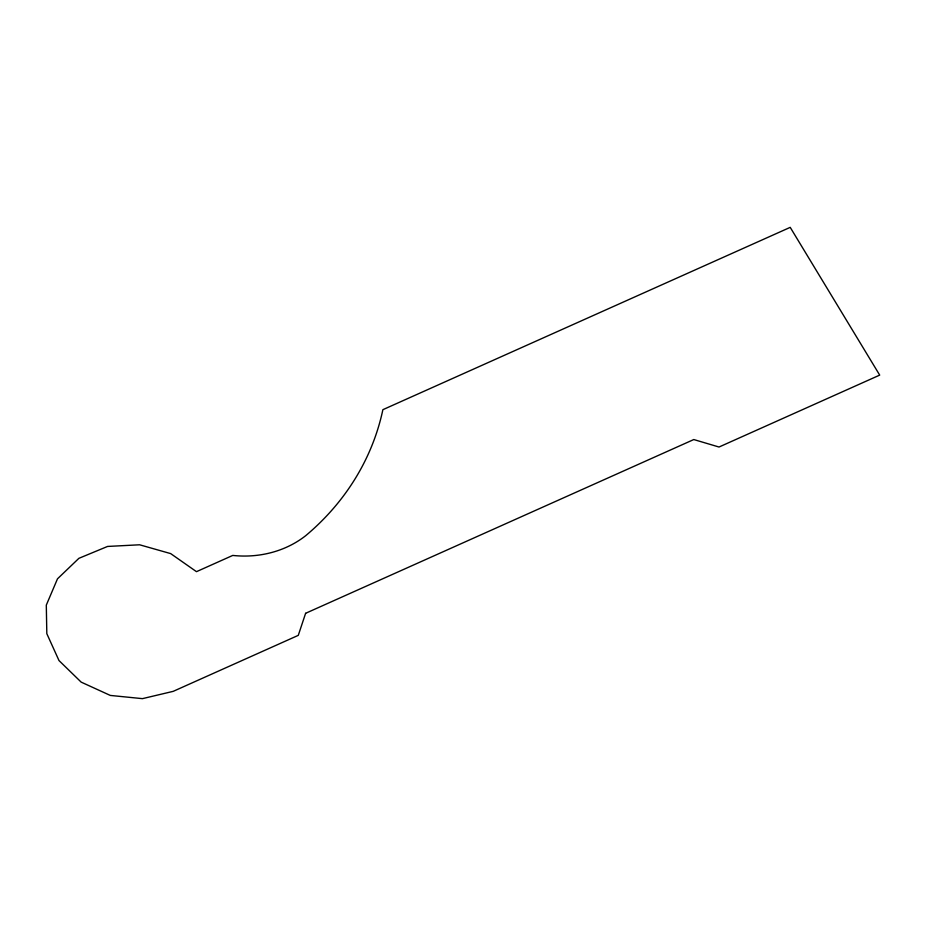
<?xml version="1.0" encoding="UTF-8"?>
<svg xmlns="http://www.w3.org/2000/svg" width="926" height="926" viewBox="0 0 926 926"><rect width="100%" height="100%" fill="white"/><g stroke="black" fill="none" stroke-linecap="round" stroke-linejoin="round"><path stroke-width="1.39" d="M305.615 613.301L298.276 635.363L173.197 691.352L142.442 698.644L110.31 695.426L81.164 682.126L58.998 660.562L46.821 633.673L46.3 605.129L57.493 578.819L78.895 558.32L107.566 546.444L139.606 544.789L170.662 553.598L196.474 571.666L232.762 555.426A96.373 84.775 10 0 0 305.858 535.552A277.21 243.839 10 0 0 382.878 409.686L790.214 227.356L879.7 375.111L719.016 447.026L693.782 439.549L305.615 613.301"/></g></svg>
